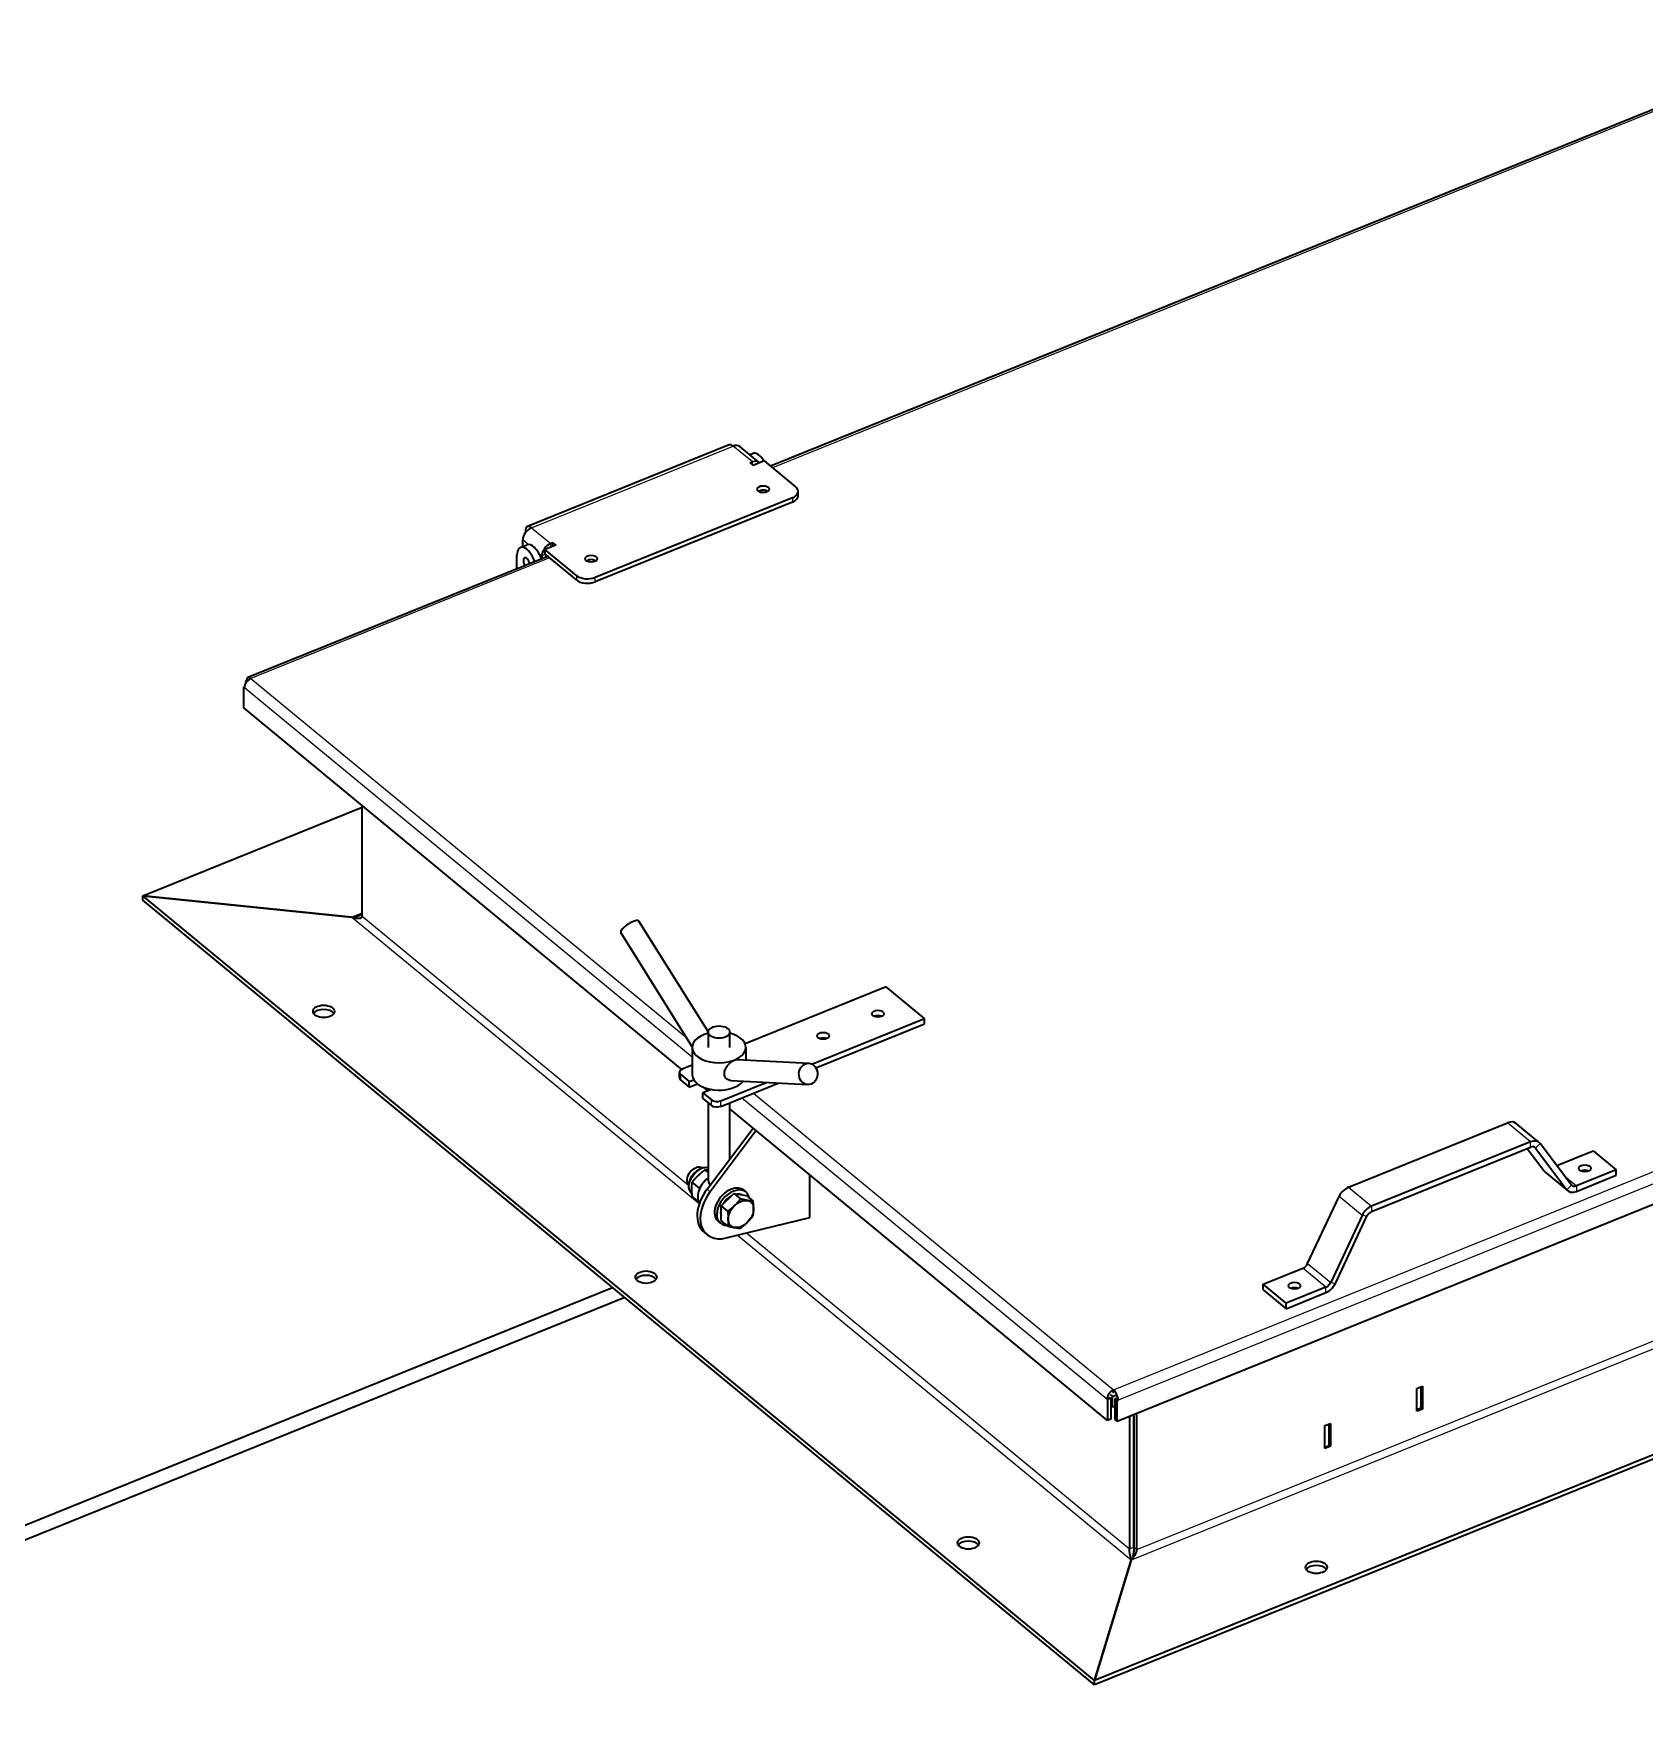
# Model space of a CAD drawing. Header units: millimetres. Extents: x 0 to 42050, y 0 to 29700.
# Drawn here: x 28141 to 28622, y 13207 to 13713 of the extents above; entities that cross this region are included whole.
import ezdxf

# ---------------------------------------------------------------- set-up
doc = ezdxf.new("R2010")
doc.units = ezdxf.units.MM
doc.header["$LTSCALE"] = 50
doc.layers.add('Visible', color=7, linetype='Continuous', lineweight=35)
doc.layers.add('Visible Narrow', color=7, linetype='Continuous', lineweight=18)

msp = doc.modelspace()

# ---------------------------------------------------------------- linework, layer by layer
at = {"layer": 'Visible'}
for p, q in [((28680.58, 13712.98), (28360.86, 13583.73)), ((28348.46, 13590.1), (28288.17, 13565.72)), ((28357.43, 13584.87), (28351.69, 13589.6)), ((28354.6, 13587.2), (28355.51, 13587.56)), ((28354.74, 13584.75), (28355.39, 13585.01)), ((28355.65, 13583.99), (28354.74, 13584.75)), ((28358.93, 13585.32), (28355.65, 13583.99)), ((28358.93, 13585.32), (28368.34, 13577.56)), ((28367.36, 13574.34), (28308.38, 13550.5)), ((28367.36, 13573.04), (28308.38, 13549.19)), ((28369.06, 13574.93), (28369.06, 13576.23)), ((28287.53, 13564.27), (28287.53, 13563.88)), ((28286.04, 13559.48), (28288.01, 13560.28)), ((28286.75, 13559.77), (28286.75, 13561.7)), ((28296.68, 13560.15), (28293.4, 13558.82)), ((28302.81, 13551.07), (28293.4, 13558.82)), ((28293.4, 13558.82), (28293.4, 13557.52)), ((28302.81, 13549.76), (28293.4, 13557.52)), ((28295.1, 13560.64), (28295.76, 13560.9)), ((28295.76, 13560.9), (28296.68, 13560.15)), ((28295.76, 13559.78), (28295.76, 13560.9)), ((28294.26, 13556.8), (28204.59, 13520.55)), ((28285.01, 13553.06), (28285.01, 13557.12)), ((28292.48, 13556.97), (28292.48, 13556.08)), ((28293.79, 13556.61), (28293.79, 13557.19)), ((28203.54, 13517.79), (28203.32, 13517.7)), ((28203.32, 13511.49), (28203.32, 13517.7)), ((28203.32, 13517.7), (28203.52, 13517.53)), ((28204.11, 13519.46), (28203.82, 13519.35)), ((28204.08, 13519.13), (28203.82, 13519.35)), ((28203.82, 13519.35), (28203.82, 13518.7)), ((28204.25, 13519.35), (28204.11, 13519.46)), ((28334.36, 13403.45), (28203.32, 13511.49)), ((28173.18, 13455.32), (28238.72, 13481.81)), ((28238.72, 13449.29), (28238.72, 13482.31)), ((28173.18, 13454.01), (28173.18, 13455.32)), ((28173.18, 13455.32), (28235.57, 13448.96)), ((28457.67, 13220.74), (28173.18, 13455.32)), ((28235.57, 13448.96), (28173.18, 13455.32)), ((28173.18, 13454.01), (28173.18, 13455.32)), ((28457.67, 13219.43), (28173.18, 13454.01)), ((28342.24, 13414.62), (28321.5, 13447.74)), ((28337.45, 13410.22), (28316.07, 13444.34)), ((28395.41, 13428.13), (28353.23, 13411.08)), ((28406.88, 13418.67), (28395.41, 13428.13)), ((28373.18, 13405.05), (28406.88, 13418.67)), ((28374.39, 13403.91), (28406.88, 13417.04)), ((28406.88, 13417.04), (28406.88, 13418.67)), ((28342.24, 13410.03), (28342.24, 13414.6)), ((28348.64, 13410.03), (28348.64, 13414.6)), ((28337.44, 13410.03), (28337.44, 13401.86)), ((28350.96, 13406.4), (28372.27, 13405.28)), ((28353.44, 13410.03), (28353.44, 13406.27)), ((28333.61, 13400.92), (28333.61, 13402.55)), ((28333.97, 13401.89), (28336.5, 13399.81)), ((28337.44, 13404.7), (28334.46, 13403.49)), ((28336.5, 13399.81), (28337.88, 13400.36)), ((28333.97, 13400.25), (28336.5, 13398.17)), ((28336.5, 13398.17), (28336.5, 13399.81)), ((28336.5, 13398.17), (28338.95, 13399.16)), ((28343.18, 13397.43), (28340.63, 13396.4)), ((28340.63, 13396.4), (28343.15, 13394.32)), ((28340.63, 13394.77), (28340.63, 13396.4)), ((28342.15, 13397.02), (28340.88, 13398.07)), ((28342.24, 13397.05), (28342.24, 13397.63)), ((28345.94, 13394.04), (28359.55, 13399.54)), ((28345.94, 13392.4), (28363.12, 13399.35)), ((28349, 13400.09), (28371.93, 13398.89)), ((28340.63, 13394.77), (28343.15, 13392.69)), ((28342.24, 13370.14), (28342.24, 13393.43)), ((28348.64, 13376.61), (28348.64, 13393.5)), ((28461.6, 13298.53), (28348.64, 13391.67)), ((28341.86, 13367.65), (28355.65, 13385.89)), ((28356.57, 13385.13), (28342.78, 13366.89)), ((28533.67, 13368.25), (28581.21, 13387.47)), ((28590.64, 13381.61), (28583.75, 13387.29)), ((28674.39, 13383.11), (28464.46, 13298.24)), ((28588.09, 13381.79), (28540.55, 13362.57)), ((28540.55, 13360.94), (28588.09, 13380.16)), ((28600.34, 13368.86), (28590.93, 13381.31)), ((28592.04, 13373.15), (28587.05, 13379.74)), ((28589.51, 13379.92), (28598.92, 13367.47)), ((28595.92, 13374.71), (28606.75, 13379.09)), ((28606.75, 13379.09), (28613.63, 13373.42)), ((28336.14, 13371.7), (28336.07, 13371.53)), ((28337.69, 13373.59), (28337.85, 13373.68)), ((28342.24, 13372.62), (28341.23, 13373.45)), ((28372.59, 13359.15), (28372.59, 13371.92)), ((28592.33, 13372.84), (28599.22, 13367.16)), ((28613.63, 13373.42), (28601.76, 13368.62)), ((28601.76, 13366.98), (28613.63, 13371.78)), ((28613.63, 13371.78), (28613.63, 13373.42)), ((28337.28, 13366.33), (28337.35, 13366.28)), ((28339.55, 13367.99), (28337.44, 13369.73)), ((28337.44, 13365.36), (28339.29, 13363.83)), ((28346.03, 13362.65), (28349.82, 13366.37)), ((28349.82, 13366.37), (28351.83, 13364.71)), ((28349.82, 13366.37), (28353.62, 13365.72)), ((28352.82, 13367.31), (28353.5, 13366.74)), ((28353.62, 13365.72), (28355.63, 13364.06)), ((28521.41, 13345.41), (28530.83, 13365.47)), ((28346.03, 13362.65), (28348.04, 13360.99)), ((28346.03, 13358.28), (28346.03, 13362.65)), ((28341.87, 13354.04), (28340.96, 13354.79)), ((28345.18, 13358.05), (28345.87, 13357.48)), ((28348.04, 13356.63), (28346.03, 13358.28)), ((28347.53, 13353.06), (28372.59, 13359.15)), ((28537.71, 13359.79), (28528.3, 13339.73)), ((28529.72, 13339.49), (28539.13, 13359.55)), ((28508.12, 13339.22), (28520, 13344.02)), ((28515.01, 13333.55), (28508.12, 13339.22)), ((28508.12, 13337.59), (28508.12, 13339.22)), ((28508.12, 13337.59), (28515.01, 13331.91)), ((28526.88, 13338.34), (28515.01, 13333.55)), ((28515.01, 13331.91), (28526.88, 13336.71)), ((28515.01, 13331.91), (28515.01, 13333.55)), ((28680.09, 13310.65), (28457.67, 13220.74)), ((28680.09, 13309.35), (28457.67, 13219.43)), ((28462.39, 13305.3), (28461.4, 13304.9)), ((28461.4, 13304.9), (28461.6, 13304.73)), ((28462.59, 13305.13), (28461.6, 13304.73)), ((28461.6, 13304.73), (28461.6, 13298.53)), ((28462.39, 13306.28), (28463.07, 13305.71)), ((28462.39, 13305.3), (28462.59, 13305.13)), ((28462.59, 13305.13), (28462.59, 13298.92)), ((28463.07, 13305.71), (28464.06, 13306.11)), ((28463.07, 13302.44), (28463.07, 13305.71)), ((28463.37, 13306.67), (28463.37, 13307.65)), ((28464.06, 13305.13), (28463.77, 13305.01)), ((28463.77, 13305.01), (28463.77, 13298.8)), ((28463.77, 13305.01), (28464.46, 13304.44)), ((28464.06, 13305.13), (28464.74, 13304.56)), ((28464.46, 13304.44), (28464.74, 13304.56)), ((28464.46, 13298.24), (28464.46, 13304.44)), ((28554.09, 13308.1), (28555.73, 13308.76)), ((28554.09, 13301.24), (28554.09, 13308.1)), ((28555.34, 13302.19), (28555.34, 13308.6)), ((28555.73, 13308.76), (28555.73, 13301.9)), ((28463.07, 13302.44), (28462.59, 13302.84)), ((28463.77, 13302.72), (28463.07, 13302.44)), ((28468.15, 13299.73), (28468.15, 13260.11)), ((28469.46, 13260.64), (28469.46, 13300.26)), ((28469.46, 13300.26), (28469.46, 13260.64)), ((28470.38, 13259.89), (28470.38, 13300.63)), ((28555.34, 13302.19), (28554.09, 13301.69)), ((28555.73, 13301.9), (28554.09, 13301.24)), ((28555.34, 13302.23), (28555.73, 13301.9)), ((28462.59, 13298.92), (28461.6, 13298.53)), ((28463.77, 13298.8), (28464.46, 13298.24)), ((28526.57, 13296.97), (28528.21, 13297.64)), ((28526.57, 13290.11), (28526.57, 13296.97)), ((28527.82, 13291.06), (28527.82, 13297.48)), ((28528.21, 13297.64), (28528.21, 13290.78)), ((28526.57, 13290.56), (28527.82, 13291.06)), ((28528.21, 13290.78), (28526.57, 13290.11)), ((28527.82, 13291.1), (28528.21, 13290.78)), ((28468.67, 13256.76), (28457.67, 13220.74)), ((28457.67, 13220.74), (28468.67, 13256.76)), ((28457.67, 13219.43), (28457.67, 13220.74)), ((28457.67, 13219.43), (28457.67, 13220.74))]:
    msp.add_line(p, q, dxfattribs=at)
at = {"layer": 'Visible', "color": 9, "true_color": 0xc0c0c0}
for p, q in [((26676.33, 12676.35), (28313.59, 13338.23)), ((28317.26, 13335.21), (26680, 12673.32)), ((28469.28, 13258.18), (28469.23, 13258.22))]:
    msp.add_line(p, q, dxfattribs=at)
at = {"layer": 'Visible'}
msp.add_arc((28345.44, 13365.61), 6.4, 184.8816, 201.9364, dxfattribs=at)
for centre, major_axis, ratio, start_param, end_param in [((28349.66, 13587.13), (-1.2, 2.97), 0.468323, 5.571067, 6.283185), ((28349.66, 13587.13), (2.04, 2.47), 0.668835, 0, 0.889288), ((28357.46, 13582.74), (-1.95, 4.82), 0.468323, 5.07251, 6.283185), ((28355.39, 13582.4), (2.04, 2.47), 0.668835, 6.206226, 7.172473), ((28358.66, 13575.58), (1.8, 0), 0.57735, 0.679674, 2.461919), ((28358.66, 13575.58), (-1.8, 0), 0.57735, 3.821266, 5.603511), ((28365.06, 13576.23), (4, 0), 0.57735, 5.323254, 6.894051), ((28365.06, 13574.93), (4, 0), 0.57735, 5.323254, 6.283185), ((28289.37, 13562.76), (2.04, 2.47), 0.668835, 0.889288, 2.460084), ((28289.37, 13562.76), (-1.2, 2.97), 0.468323, 5.571067, 7.141864), ((28287.99, 13554.66), (-1.95, 4.82), 0.468323, 4.642379, 7.141864), ((28289.96, 13555.46), (-1.95, 4.82), 0.468323, 4.642379, 6.283185), ((28295.1, 13558.03), (-2.04, -2.47), 0.668835, 4.03088, 5.601677), ((28287.99, 13554.66), (-0.67, 1.67), 0.468323, 4.508901, 8.05747), ((28307.21, 13554.78), (1.8, 0), 0.57735, 0.679674, 2.461919), ((28307.21, 13554.78), (-1.8, 0), 0.57735, 3.821266, 5.603511), ((28306.08, 13552.39), (-4, 0), 0.57735, 0.610865, 2.181662), ((28306.08, 13551.09), (4, 0), 0.57735, 3.752458, 5.323254), ((28205.49, 13518.33), (1.53, 1.85), 0.668835, 0.889288, 2.460084), ((28205.49, 13518.33), (-0.9, 2.23), 0.468323, 5.571067, 7.141864), ((28318.79, 13446.04), (-2.71, -1.7), 0.312744, 3.141593, 6.283185), ((28227.25, 13419.49), (3.2, 0), 0.57735, 0.361367, 2.780226), ((28392.95, 13418.46), (1.8, 0), 0.57735, 0.903785, 2.237807), ((28392.95, 13418.46), (-1.8, 0), 0.57735, 4.045378, 5.3794), ((28345.44, 13410.03), (8, 0), 0.57735, 1.982313, 7.442465), ((28376.57, 13411.84), (1.8, 0), 0.57735, 0.903785, 2.237807), ((28376.57, 13411.84), (-1.8, 0), 0.57735, 4.045378, 5.3794), ((28335.61, 13402.55), (-2, 0), 0.57735, 5.323254, 6.894051), ((28335.61, 13400.92), (-2, 0), 0.57735, 0, 0.610865), ((28345.44, 13401.86), (-8, 0), 0.57735, 0, 2.702378), ((28344.79, 13394.98), (2, 0), 0.57735, 3.752458, 5.323254), ((28344.79, 13393.35), (2, 0), 0.57735, 3.752458, 5.323254), ((28581.21, 13384.2), (2.54, 3.09), 0.668835, 0, 0.889288), ((28588.09, 13378.53), (2.54, 3.09), 0.668835, 6.125275, 7.172473), ((28588.09, 13378.53), (1.27, 1.54), 0.668835, 6.125275, 7.172473), ((28338.44, 13371.38), (2.04, 2.47), 0.668835, 0.052521, 3.089071), ((28338.22, 13371.57), (-1.78, -2.16), 0.668835, 4.260637, 5.164141), ((28343.49, 13367.22), (-3.45, -4.18), 0.668835, 4.316128, 5.683781), ((28345.44, 13370.14), (-3.2, 0), 0.57735, 0, 0.65179), ((28594.88, 13375.93), (-2.54, -3.09), 0.668835, 6.125275, 6.283185), ((28604.29, 13372.24), (1.8, 0), 0.57735, 0.903785, 2.237807), ((28604.29, 13372.24), (-1.8, 0), 0.57735, 4.045378, 5.3794), ((28348.08, 13363.44), (-7.13, -8.64), 0.668835, 4.775497, 6.283185), ((28349, 13362.68), (-7.13, -8.64), 0.668835, 4.775497, 7.012238), ((28349, 13362.68), (3.82, 4.63), 0.668835, 0, 3.141593), ((28349.69, 13362.11), (3.82, 4.63), 0.668835, 5.789458, 9.918505), ((28349.69, 13362.11), (-2.95, -3.57), 0.668835, 4.217628, 4.89133), ((28349.69, 13362.11), (2.95, 3.57), 0.668835, 0.165837, 0.565541), ((28533.67, 13364.98), (-2.54, -3.09), 0.668835, 4.03088, 5.078078), ((28601.76, 13370.25), (-2.54, -3.09), 0.668835, 6.125275, 7.172473), ((28601.76, 13370.25), (-1.27, -1.54), 0.668835, 6.125275, 7.172473), ((28349.69, 13362.11), (-2.95, -3.57), 0.668835, 5.334057, 5.869296), ((28540.55, 13359.31), (2.54, 3.09), 0.668835, 0.889288, 1.936485), ((28540.55, 13359.31), (-1.27, -1.54), 0.668835, 4.03088, 5.078078), ((28520, 13345.65), (-1.27, -1.54), 0.668835, 0.889288, 1.936485), ((28323.62, 13340.03), (3.2, 0), 0.57735, 0.361367, 2.780226), ((28526.88, 13339.98), (1.27, 1.54), 0.668835, 4.03088, 5.078078), ((28517.46, 13337.13), (-1.8, 0), 0.57735, 4.045378, 5.3794), ((28517.46, 13337.13), (1.8, 0), 0.57735, 2.181662, 2.237872), ((28526.88, 13339.98), (-2.54, -3.09), 0.668835, 0.889288, 1.936485), ((28463.37, 13305.69), (-1.53, -1.85), 0.668835, 4.03088, 5.601677), ((28463.37, 13305.69), (-0.9, 2.23), 0.468323, 4.000271, 5.571067), ((28419.98, 13260.58), (3.2, 0), 0.57735, 0.361367, 2.780226), ((28524.02, 13253.3), (3.2, 0), 0.57735, 0.361367, 2.780226)]:
    msp.add_ellipse(centre, major_axis=major_axis, ratio=ratio, start_param=start_param, end_param=end_param, dxfattribs=at)
for centre, major_axis, ratio in [((28358.66, 13576.89), (-1.8, 0), 0.57735), ((28307.21, 13556.09), (-1.8, 0), 0.57735), ((28227.25, 13420.79), (-3.2, 0), 0.57735), ((28392.95, 13420.09), (-1.8, 0), 0.57735), ((28345.44, 13414.6), (-3.2, 0), 0.57735), ((28376.57, 13413.47), (-1.8, 0), 0.57735), ((28372.1, 13402.08), (-0.17, -3.2), 0.863169), ((28604.29, 13373.87), (1.8, 0), 0.57735), ((28351.98, 13360.22), (2.95, 3.57), 0.668835), ((28323.62, 13341.34), (-3.2, 0), 0.57735), ((28517.46, 13338.77), (1.8, 0), 0.57735), ((28419.98, 13261.89), (-3.2, 0), 0.57735), ((28524.02, 13254.61), (3.2, 0), 0.57735)]:
    msp.add_ellipse(centre, major_axis=major_axis, ratio=ratio, dxfattribs=at)
for points, knots in [([(28235.57, 13448.96), (28235.87, 13448.96), (28236.2, 13449), (28236.78, 13449.12), (28237.02, 13449.19), (28237.69, 13449.39), (28238.1, 13449.55), (28238.51, 13449.78), (28238.57, 13449.82), (28238.66, 13449.88), (28238.69, 13449.9), (28238.72, 13449.93)], [-1, -1, -1, -1, -0.7795377, -0.7795377, -0.6226663, -0.6226663, -0.3366342, -0.3366342, -0.276727, -0.276727, -0.2483585, -0.2483585, -0.2483585, -0.2483585]), ([(28235.57, 13448.96), (28235.86, 13448.91), (28236.16, 13448.85), (28236.67, 13448.75), (28236.88, 13448.71), (28237.46, 13448.63), (28237.82, 13448.61), (28238.17, 13448.69), (28238.23, 13448.7), (28238.54, 13448.82), (28238.72, 13449), (28238.72, 13449.29)], [-1, -1, -1, -1, -0.779538, -0.779538, -0.622666, -0.622666, -0.336634, -0.336634, -0.276727, -0.276727, 0, 0, 0, 0]), ([(28347.03, 13402.2), (28347.03, 13402.59), (28347.12, 13403.02), (28347.46, 13403.84), (28347.71, 13404.25), (28348.25, 13404.93), (28348.58, 13405.27), (28349.11, 13405.7), (28349.3, 13405.83), (28349.67, 13406.05), (28349.85, 13406.14), (28350.21, 13406.29), (28350.38, 13406.34), (28350.69, 13406.4), (28350.83, 13406.41), (28350.96, 13406.4)], [0, 0, 0, 0, 0.356584, 0.356584, 0.713168, 0.713168, 1.040393, 1.040393, 1.204005, 1.204005, 1.367618, 1.367618, 1.53123, 1.53123, 1.674368, 1.674368, 1.674368, 1.674368]), ([(28349, 13400.09), (28348.99, 13400.09), (28348.99, 13400.09), (28348.62, 13400.12), (28348.28, 13400.23), (28347.7, 13400.58), (28347.44, 13400.85), (28347.1, 13401.49), (28347.03, 13401.85), (28347.03, 13402.2)], [4.2742493, 4.2742493, 4.2742493, 4.2742493, 4.2804383, 4.2804383, 4.5808717, 4.5808717, 4.9028228, 4.9028228, 5.224774, 5.224774, 5.224774, 5.224774]), ([(28342.24, 13373.97), (28341.92, 13374.06), (28341.57, 13374.09), (28340.81, 13374.04), (28340.39, 13373.94), (28339.56, 13373.61), (28339.15, 13373.37), (28338.37, 13372.79), (28338.01, 13372.45), (28337.37, 13371.68), (28337.09, 13371.26), (28336.65, 13370.39), (28336.49, 13369.93), (28336.31, 13369.03), (28336.28, 13368.58), (28336.39, 13367.74), (28336.51, 13367.35), (28336.86, 13366.75), (28337.06, 13366.52), (28337.28, 13366.33)], [0.968913, 0.968913, 0.968913, 0.968913, 1.243001, 1.243001, 1.563698, 1.563698, 1.902007, 1.902007, 2.242541, 2.242541, 2.582495, 2.582495, 2.922993, 2.922993, 3.261679, 3.261679, 3.58237, 3.58237, 3.823101, 3.823101, 3.823101, 3.823101]), ([(28468.67, 13256.76), (28468.68, 13256.94), (28468.65, 13257.15), (28468.55, 13257.55), (28468.51, 13257.73), (28468.37, 13258.24), (28468.28, 13258.59), (28468.21, 13259.01), (28468.2, 13259.08), (28468.15, 13259.49), (28468.15, 13259.83), (28468.15, 13260.11)], [-1, -1, -1, -1, -0.779538, -0.779538, -0.622666, -0.622666, -0.336634, -0.336634, -0.276727, -0.276727, 0, 0, 0, 0]), ([(28468.67, 13256.76), (28468.77, 13256.93), (28468.91, 13257.12), (28469.2, 13257.49), (28469.33, 13257.64), (28469.68, 13258.1), (28469.91, 13258.42), (28470.11, 13258.81), (28470.14, 13258.88), (28470.31, 13259.27), (28470.38, 13259.6), (28470.38, 13259.89)], [-1, -1, -1, -1, -0.779538, -0.779538, -0.622666, -0.622666, -0.336634, -0.336634, -0.276727, -0.276727, 0, 0, 0, 0]), ([(28469.46, 13260.64), (28469.46, 13260.07), (28469.45, 13259.46), (28469.38, 13258.79), (28469.36, 13258.67), (28469.3, 13258.26), (28469.24, 13257.98), (28469.17, 13257.7)], [0, 0, 0, 0, 0.276727, 0.276727, 0.3366342, 0.3366342, 0.4917378, 0.4917378, 0.4917378, 0.4917378]), ([(28469.46, 13260.64), (28469.46, 13260.07), (28469.38, 13259.47), (28469.3, 13258.8), (28469.28, 13258.68), (28469.23, 13258.27), (28469.2, 13257.98), (28469.18, 13257.7)], [0, 0, 0, 0, 0.276727, 0.276727, 0.3366342, 0.3366342, 0.4917378, 0.4917378, 0.4917378, 0.4917378])]:
    msp.add_open_spline(points, degree=3, knots=knots, dxfattribs=at)
for points, weights in [([(28337.44, 13369.73), (28338.3, 13370.85), (28339.19, 13371.72)], [1, 1.0379548493, 1]), ([(28339.19, 13371.72), (28340.07, 13372.58), (28341.23, 13373.45)], [1, 1.0379548493, 1]), ([(28341.23, 13373.45), (28341.74, 13373.42), (28342.24, 13373.36)], [1, 1.02204807762, 1.01848057591]), ([(28337.29, 13367.67), (28337.29, 13368.69), (28337.44, 13369.73)], [1, 1.0379548493, 1]), ([(28337.44, 13365.36), (28337.29, 13366.66), (28337.29, 13367.67)], [1, 1.0379548493, 1]), ([(28339.8, 13368.18), (28339.67, 13368.09), (28339.55, 13367.99)], [1.00716454277, 1.00400484719, 1]), ([(28339.55, 13367.99), (28339.56, 13367.86), (28339.58, 13367.73)], [1, 1.00383760734, 1.00689917523]), ([(28351.83, 13364.71), (28350.21, 13362.62), (28348.04, 13360.99)], [1, 1.15470053838, 1]), ([(28348.04, 13360.99), (28348.31, 13358.58), (28348.04, 13356.63)], [1, 1.15470053838, 1]), ([(28355.63, 13364.06), (28354.01, 13364.16), (28351.83, 13364.71)], [1, 1.15470053838, 1]), ([(28355.63, 13359.69), (28355.91, 13361.65), (28355.63, 13364.06)], [1, 1.15470053838, 1]), ([(28348.04, 13356.63), (28350.21, 13356.07), (28351.83, 13355.98)], [1, 1.15470053838, 1]), ([(28351.83, 13355.98), (28354.01, 13357.6), (28355.63, 13359.69)], [1, 1.15470053838, 1])]:
    msp.add_rational_spline(points, weights, degree=2, dxfattribs=at)
at = {"layer": 'Visible Narrow'}
for p, q in [((28681.09, 13712.55), (28361.37, 13583.3)), ((28289.37, 13565.37), (28349.66, 13589.74)), ((28355.39, 13585.01), (28349.66, 13589.74)), ((28355.39, 13584.21), (28355.39, 13585.01)), ((28367.36, 13574.34), (28367.36, 13573.04)), ((28287.72, 13564.12), (28287.53, 13564.27)), ((28289.37, 13565.37), (28295.1, 13560.64)), ((28288.37, 13560.36), (28286.75, 13561.7)), ((28292.48, 13556.97), (28291.55, 13557.74)), ((28293.54, 13557.4), (28292.48, 13556.97)), ((28295.1, 13559.51), (28295.1, 13560.64)), ((28294.78, 13556.38), (28205.49, 13520.29)), ((28302.81, 13551.07), (28302.81, 13549.76)), ((28308.38, 13549.19), (28308.38, 13550.5)), ((28337.44, 13407.11), (28203.52, 13517.53)), ((28205.49, 13520.29), (28335.82, 13412.83)), ((28235.57, 13448.96), (28238.72, 13450.24)), ((28339.48, 13363.29), (28235.57, 13448.96)), ((28238.72, 13449.29), (28336.31, 13368.82)), ((28333.97, 13400.25), (28333.97, 13401.89)), ((28355.77, 13396.38), (28463.37, 13307.65)), ((28343.15, 13392.69), (28343.15, 13394.32)), ((28345.94, 13392.4), (28345.94, 13394.04)), ((28461.4, 13304.9), (28352.2, 13394.94)), ((28463.37, 13307.65), (28666.19, 13389.65)), ((28669.16, 13387.2), (28464.74, 13304.56)), ((28588.09, 13381.79), (28581.21, 13387.47)), ((28588.09, 13380.16), (28588.09, 13381.79)), ((28589.51, 13379.92), (28589.19, 13380.18)), ((28590.93, 13381.31), (28589.51, 13379.92)), ((28592.04, 13373.15), (28598.92, 13367.47)), ((28598.48, 13371.32), (28601.76, 13368.62)), ((28342.78, 13366.89), (28341.86, 13367.65)), ((28470.38, 13259.89), (28734.22, 13366.55)), ((28537.71, 13359.79), (28530.83, 13365.47)), ((28533.67, 13368.25), (28540.55, 13362.57)), ((28598.92, 13367.47), (28600.34, 13368.86)), ((28601.76, 13368.62), (28601.76, 13366.98)), ((28734.22, 13364.12), (28468.67, 13256.76)), ((28540.55, 13362.57), (28540.55, 13360.94)), ((28539.13, 13359.55), (28537.71, 13359.79)), ((28468.67, 13256.76), (28350.89, 13353.88)), ((28353.63, 13354.54), (28468.15, 13260.11)), ((28521.41, 13345.41), (28528.3, 13339.73)), ((28526.88, 13338.34), (28520, 13344.02)), ((28528.3, 13339.73), (28529.72, 13339.49)), ((28526.88, 13336.71), (28526.88, 13338.34)), ((28468.15, 13260.11), (28469.46, 13260.64)), ((28469.46, 13260.64), (28470.38, 13259.89))]:
    msp.add_line(p, q, dxfattribs=at)
msp.add_ellipse((28340.23, 13369.91), major_axis=(2.95, 3.57), ratio=0.668835, start_param=0.331156, end_param=3.141593, dxfattribs=at)

doc.saveas('drawing.dxf')
